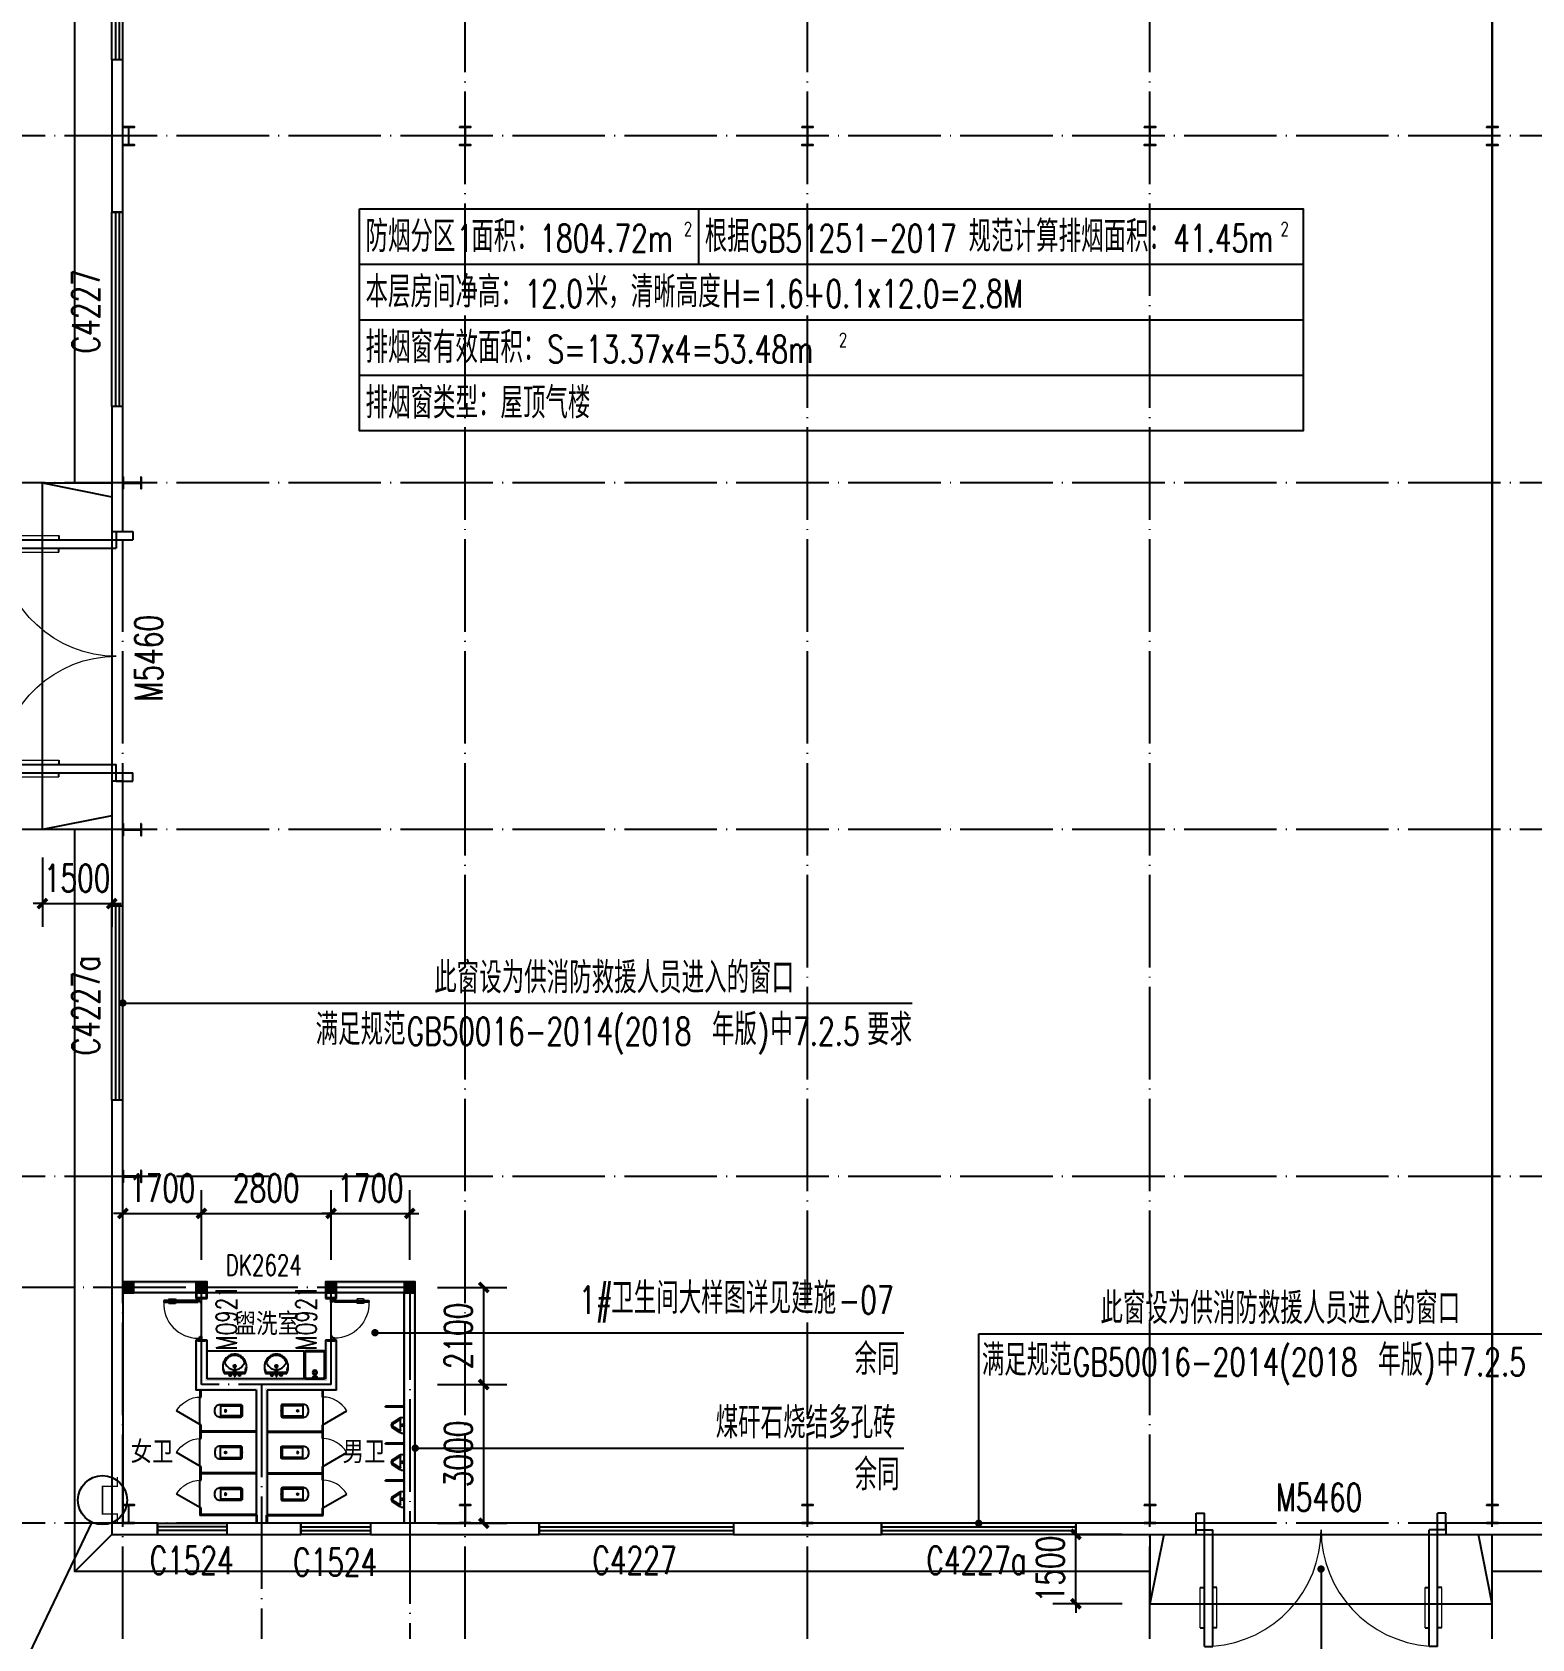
# Model space of a CAD drawing. Extents: x 13276711 to 13543385, y -848943 to -68012.
# Drawn here: x 13344424 to 13376841, y -292143 to -257397 of the extents above; entities that cross this region are included whole.
import ezdxf

# ---------------------------------------------------------------- set-up
doc = ezdxf.new("R2010")
doc.units = 0
doc.header["$LTSCALE"] = 1000
doc.header["$MEASUREMENT"] = 0
doc.linetypes.add('DASH', pattern=[0.35, 0.25, -0.1])
doc.linetypes.add('DOTE', pattern=[2.42, 2, -0.2, 0.02, -0.2])
for name, color, linetype in [('COLUMN', 2, 'Continuous'), ('DIM_LEAD', 3, 'Continuous'), ('DOTE', 1, 'DOTE'), ('LVTRY', 6, 'Continuous'), ('PUB_DIM', 3, 'Continuous'), ('PUB_HATCH', 8, 'Continuous'), ('PUB_TEXT', 7, 'Continuous'), ('PUB_WALL', 9, 'Continuous'), ('WALL', 9, 'Continuous'), ('WALL-PARAPET', 6, 'Continuous'), ('WINDOW', 4, 'Continuous'), ('WINDOW_TEXT', 7, 'Continuous')]:
    doc.layers.add(name, color=color, linetype=linetype)
doc.styles.add('_TCH_DIM', font='SIMPLEX', dxfattribs={"bigfont": 'GBCBIG'})
doc.styles.add('_TCH_DIM_T3', font='SIMPLEX', dxfattribs={"width": 0.705882, "bigfont": 'GBCBIG'})
doc.styles.add('_TCH_WINDOW', font='SIMPLEX', dxfattribs={"height": 3.5, "bigfont": 'GBCBIG'})
doc.styles.add('YAYA', font='', dxfattribs={"width": 0.8, "height": 1})
doc.styles.get('YAYA').set_extended_font_data('SimSun')
doc.dimstyles.new('_TCH_ARCH&&200', dxfattribs={"dimtxt": 595, "dimasz": 200, "dimexe": 500, "dimexo": 600, "dimgap": 252.5, "dimtad": 1, "dimdec": 0, "dimzin": 0, "dimdsep": 46, "dimtxsty": '_TCH_DIM_T3', "dimblk": 'ARCHTICK', "dimcen": 0.09, "dimclrt": 7, "dimazin": 2, "dimtfac": 1, "dimtdec": 0, "dimtix": 1, "dimtmove": 2, "dimatfit": 3, "dimfxl": 0, "dimtolj": 1, "dimtzin": 0, "dimarcsym": 0})

# ---------------------------------------------------------------- blocks, each defined once
blk = doc.blocks.new('A$C797E1D2B')
at = {"layer": 'COLUMN'}
h = blk.add_hatch(color=256, dxfattribs=at)
h.paths.add_polyline_path([(125, 400), (250, 400), (250, 388), (130, 388), (130, 200), (125, 200)])
h.paths.add_polyline_path([(0, 400), (125, 400), (125, 200), (120, 200), (120, 388), (0, 388)])
h.paths.add_polyline_path([(0, 12), (120, 12), (120, 200), (125, 200), (125, 0), (0, 0)])
h.paths.add_polyline_path([(125, 200), (130, 200), (130, 12), (250, 12), (250, 0), (125, 0)])
blk.add_lwpolyline([(250, 0), (250, 12), (130, 12), (130, 388), (250, 388), (250, 400), (0, 400), (0, 388), (120, 388), (120, 12), (0, 12), (0, 0)], close=True, dxfattribs=at)
blk = doc.blocks.new('$DorLib2D$00000011')
for p, q in [((-0.4667, 0.4709), (-0.4667, -0.0625)), ((-0.4667, 0.4709), (-0.4333, 0.4709)), ((-0.4333, 0.4709), (-0.4333, 0.0042)), ((0.4333, 0.4709), (0.4333, 0.0042)), ((0.4667, 0.4709), (0.4333, 0.4709)), ((0.4667, 0.4709), (0.4667, -0.0625)), ((-0.4833, 0.3962), (-0.4667, 0.3962)), ((-0.4167, 0.3962), (-0.4333, 0.3962)), ((0.4167, 0.3962), (0.4333, 0.3962)), ((0.4833, 0.3962), (0.4667, 0.3962)), ((-0.4833, 0.2346), (-0.4667, 0.2346)), ((-0.4167, 0.2346), (-0.4333, 0.2346)), ((0.4167, 0.2346), (0.4333, 0.2346)), ((0.4833, 0.2346), (0.4667, 0.2346)), ((-0.5, 0.0042), (-0.4333, 0.0042)), ((-0.5, 0.0042), (-0.5, -0.0625)), ((0.5, 0.0042), (0.4333, 0.0042)), ((0.5, 0.0042), (0.5, -0.0625)), ((-0.5, -0.0625), (-0.4667, -0.0625)), ((0.5, -0.0625), (0.4667, -0.0625))]:
    blk.add_line(p, q)
at = {"lineweight": 13}
for p, q in [((-0.4833, 0.3962), (-0.4833, 0.2346)), ((-0.4167, 0.3962), (-0.4167, 0.2346)), ((0.4167, 0.3962), (0.4167, 0.2346)), ((0.4833, 0.3962), (0.4833, 0.2346))]:
    blk.add_line(p, q, dxfattribs=at)
for centre, start, end in [((-0.4667, 0.0042), 0, 85.90396), ((0.4667, 0.0042), 94.09604, 180)]:
    blk.add_arc(centre, 0.4667, start, end, dxfattribs=at)
blk = doc.blocks.new('$TCHSYS$WIN2D')
for p, q in [((-0.5, 0.5), (0.5, 0.5)), ((-0.5, 0.5), (-0.5, -0.5)), ((0.5, 0.5), (0.5, -0.5)), ((0.5, 0.1667), (-0.5, 0.1667)), ((0.5, -0.1667), (-0.5, -0.1667)), ((-0.5, -0.5), (0.5, -0.5))]:
    blk.add_line(p, q)
blk = doc.blocks.new('$lvtry$00000037')
for p, q in [((-305, -430, 0), (-305, -30, 0)), ((-285, -420, 0), (-285, -40, 0)), ((-275, 0, 0), (275, 0, 0)), ((-265, -20, 0), (265, -20, 0)), ((285, -180, 0), (245, -198, 0)), ((245, -198, 0), (245, -263, 0)), ((245, -263, 0), (285, -280, 0)), ((285, -40, 0), (285, -420, 0)), ((305, -30, 0), (305, -430, 0)), ((275, -460, 0), (-275, -460, 0)), ((265, -440, 0), (-265, -440, 0))]:
    blk.add_line(p, q)
for radius in [50, 32.5]:
    blk.add_circle((165, -230, 0), radius)
for centre, radius, start, end in [((-275, -30, 0), 30, 90, 180), ((-265, -40, 0), 20, 90, 180), ((265, -40, 0), 20, 0, 90), ((275, -30, 0), 30, 0, 90), ((-275, -430, 0), 30, 180, 270), ((-265, -420, 0), 20, 180, 270), ((265, -420, 0), 20, 270, 0), ((275, -430, 0), 30, 270, 0)]:
    blk.add_arc(centre, radius, start, end)
blk = doc.blocks.new('$lvtry$00000007')
for p, q in [((-170, 0, 0), (170, 0, 0)), ((-170, -61, 0), (-170, 0, 0)), ((-162, -88, 0), (-69, -231, 0)), ((-124, -91, 0), (-43, -216, 0)), ((-116, -76, 0), (116, -76, 0)), ((43, -216, 0), (124, -91, 0)), ((69, -231, 0), (162, -88, 0)), ((170, -61, 0), (170, 0, 0))]:
    blk.add_line(p, q)
blk.add_circle((0, -38, 0), 17.7)
for centre, radius, start, end in [((-120, -61, 0), 50, 180, 213.0863), ((-116, -86, 0), 10, 90, 213.0863), ((0, -191, 0), 80, 210, 330), ((0, -191, 0), 50, 210, 330), ((116, -86, 0), 10, 326.9137, 90), ((120, -61, 0), 50, 326.9137, 0)]:
    blk.add_arc(centre, radius, start, end)
blk = doc.blocks.new('$DorLib2D$00000009')
at = {"lineweight": 13}
for p, q in [((0.378, 0.782), (0.378, 0.624)), ((0.489, 0.782), (0.489, 0.624))]:
    blk.add_line(p, q, dxfattribs=at)
for p, q in [((0.413, 0.782), (0.378, 0.782)), ((0.413, 0.905), (0.413, 0.081)), ((0.454, 0.905), (0.413, 0.905)), ((0.454, 0.081), (0.454, 0.905)), ((0.489, 0.782), (0.454, 0.782)), ((0.413, 0.624), (0.378, 0.624)), ((0.489, 0.624), (0.454, 0.624)), ((-0.494, 0.081), (-0.453, 0.081)), ((-0.494, -0.002), (-0.494, 0.081)), ((-0.453, 0.081), (-0.453, 0.039)), ((-0.453, 0.039), (-0.412, 0.039)), ((-0.412, 0.039), (-0.412, -0.002)), ((0.413, 0.081), (0.454, 0.081)), ((0.454, 0.039), (0.413, 0.039)), ((0.413, 0.039), (0.413, -0.002)), ((0.495, 0.081), (0.454, 0.081)), ((0.454, 0.081), (0.454, 0.039)), ((0.495, -0.002), (0.495, 0.081)), ((-0.494, -0.002), (-0.494, -0.002)), ((-0.412, -0.002), (-0.494, -0.002)), ((0.413, -0.002), (0.495, -0.002)), ((0.495, -0.002), (0.495, -0.002))]:
    blk.add_line(p, q)
blk.add_arc((0.372, 0.082), 0.825, 87.134, 180.0717, dxfattribs=at)
blk = doc.blocks.new('$TCHSYS$APDOOR2D')
blk.add_line((0.5, 0), (0, 0.866))
at = {"lineweight": 13}
blk.add_arc((0.5, 0), 1, 120, 180, dxfattribs=at)
blk = doc.blocks.new('_FZH')
blk.add_lwpolyline([(-0.5, -0.5), (0.5, -0.5), (0.5, 0.5), (-0.5, 0.5)], close=True)
at = {"layer": 'PUB_HATCH'}
blk.add_solid([(-0.5, -0.5), (0.5, -0.5), (-0.5, 0.5), (0.5, 0.5)], dxfattribs=at)
blk = doc.blocks.new('$lvtry$00000192')
for p, q in [((-249, -114, 0), (-277, -200, 0)), ((-257, -192, 0), (-247, -166, 0)), ((-30, -114, 0), (-249, -114, 0)), ((-237, -138, 0), (-247, -166, 0)), ((-235, -138, 0), (-27, -138, 0)), ((-144, -84, 0), (-75, -83, 0)), ((-109, -118, 0), (-110, -49, 0)), ((-43, -272, 0), (43, -271, 0)), ((-24, -72, 0), (-30, -109, 0)), ((-30, -109, 0), (-17, -212, 0)), ((-24, -72, 0), (0, -73, 0)), ((-24, -72, 0), (-17, -212, 0)), ((-23, -91, 0), (0, -91, 0)), ((-18, -202, 0), (-1, -202, 0)), ((-17, -212, 0), (-1, -212, 0)), ((15, -203, 0), (-1, -202, 0)), ((14, -212, 0), (-1, -212, 0)), ((24, -73, 0), (0, -73, 0)), ((23, -92, 0), (0, -91, 0)), ((1, -314, 0), (0, -229, 0)), ((24, -73, 0), (14, -212, 0)), ((30, -110, 0), (14, -212, 0)), ((24, -73, 0), (30, -110, 0)), ((26, -138, 0), (243, -138, 0)), ((256, -114, 0), (29, -114, 0)), ((75, -83, 0), (144, -82, 0)), ((110, -117, 0), (109, -48, 0)), ((243, -138, 0), (263, -192, 0)), ((243, -138, 0), (272, -216, 0)), ((283, -200, 0), (256, -114, 0))]:
    blk.add_line(p, q)
for points in [[(-277, -200, 0.044851), (-282, -257, 0.06689), (-277, -296, 0.023023), (-257, -356, 0.044853), (-243, -386, 0.043799), (-215, -425, 0.044001), (-180, -459, 0.042834), (-139, -487, 0.043018), (-95, -507, 0.042273), (-47, -520, 0.042347), (2, -524, 0.04234), (52, -520, 0.042268), (100, -508, 0.043003), (144, -488, 0.042821), (185, -460, 0.043985), (220, -426, 0.043782), (249, -387, 0.044843), (273, -338, 0.059205), (283, -297, 0.030672), (287, -241, 0.04375), (283, -201, 0.001982), (283, -201, 0.000717), (283, -200)], [(-21, -200, 0.021783), (-40, -200, 0.043137), (-49, -201, 0.041783), (-92, -214, 0.044848), (-129, -233, 0.04131), (-155, -252, 0.026055), (-194, -290, 0.052783), (-228, -336, 0.159914), (-231, -349, 0.063485), (-229, -357, 0.0374), (-221, -373, 0.051256), (-198, -406, 0.043963), (-164, -440, 0.042872), (-127, -465, 0.042994), (-86, -483, 0.042296), (-43, -495, 0.042347), (2, -499, 0.042341), (47, -495, 0.042292), (91, -484, 0.04298), (132, -466, 0.042859), (169, -440, 0.043948), (202, -409, 0.046877), (227, -374, 0.041749), (235, -357, 0.059652), (238, -346, 0.177603), (234, -327, 0.063235), (189, -275, 0.024325), (146, -239, 0.043369), (120, -223, 0.042415), (76, -205, 0.050318), (38, -197, 0.034463), (33, -197, 0.015757), (19, -198, 0.015757)]]:
    blk.add_lwpolyline(points, format="xyb")
at = {"elevation": 0}
blk.add_lwpolyline([(-257, -192), (-264, -237), (-264, -241)], dxfattribs=at)
for centre, radius in [((-109, -83, 0), 23.8), ((-109, -83, 0), 14.2), ((0, -271, 0), 28.5), ((0, -271, 0), 19), ((110, -83, 0), 23.8), ((110, -83, 0), 14.2)]:
    blk.add_circle(centre, radius)
for centre, start, end in [((-1, -61, 0), 79.8328, 278.7823), ((1, -61, 0), 259.8328, 98.7823)]:
    blk.add_arc(centre, 6.83, start, end)
blk.add_point((0, -91, 0))
blk = doc.blocks.new('$lvtry$00000200')
at = {"color": 0}
for p, q in [((-110, -40, 0), (-110, -470, 0)), ((100, -30, 0), (-100, -30, 0)), ((110, -470, 0), (110, -40, 0))]:
    blk.add_line(p, q, dxfattribs=at)
at = {"color": 0, "elevation": 0}
blk.add_lwpolyline([(100, 0), (-100, 0, 0.414214), (-140, -40), (-140, -480, 0.414214), (-30, -590), (30, -590, 0.414214), (140, -480), (140, -40, 0.414214)], format="xyb", close=True, dxfattribs=at)
blk.add_lwpolyline([(140, -470), (-140, -470)], dxfattribs=at)
at = {"color": 0}
blk.add_circle((0, -359, 0), 20, dxfattribs=at)
for centre, start, end in [((-100, -40, 0), 90, 180), ((100, -40, 0), 0, 90)]:
    blk.add_arc(centre, 10, start, end, dxfattribs=at)
for p in [(0, 0), (0, -359, 0)]:
    blk.add_point(p, dxfattribs=at)
blk = doc.blocks.new('_ArchTick')
at = {"color": 0, "linetype": 'ByBlock', "const_width": 0.4}
blk.add_lwpolyline([(-0.5, -0.5), (0.5, 0.5)], dxfattribs=at)
blk = doc.blocks.new('*D684')
at = {"layer": 'Defpoints', "color": 0}
for p in [(13366985, -289883), (13368585, -289883), (13368585, -291383)]:
    blk.add_point(p, dxfattribs=at)
at = {"layer": 'PUB_DIM', "color": 0, "lineweight": -2}
for p, q in [((13366985, -289883), (13366985, -289683)), ((13367985, -289883), (13366485, -289883)), ((13366985, -291383), (13366985, -289883)), ((13367985, -291383), (13366485, -291383)), ((13366985, -291383), (13366985, -291583))]:
    blk.add_line(p, q, dxfattribs=at)
at = {"layer": 'PUB_DIM', "color": 0, "lineweight": -2, "xscale": 200, "yscale": 200, "zscale": 200}
for p, rotation in [((13366985, -289883), 270), ((13366985, -291383), 90)]:
    blk.add_blockref('_ArchTick', p, dxfattribs=dict(at, rotation=rotation))
at = {"layer": 'PUB_DIM', "color": 7, "insert": (13366435, -290633), "char_height": 595, "attachment_point": 5, "rotation": 90, "style": '_TCH_DIM_T3'}
blk.add_mtext('\\A1;1500', dxfattribs=at)
blk = doc.blocks.new('*D691')
at = {"layer": 'Defpoints', "color": 0}
for p in [(13344645, -274643), (13346145, -274643), (13346145, -276243)]:
    blk.add_point(p, dxfattribs=at)
at = {"layer": 'PUB_DIM', "color": 0, "lineweight": -2}
for p, q in [((13344645, -275243), (13344645, -276743)), ((13346145, -275243), (13346145, -276743)), ((13344645, -276243), (13344445, -276243)), ((13344645, -276243), (13346145, -276243)), ((13346145, -276243), (13346345, -276243))]:
    blk.add_line(p, q, dxfattribs=at)
at = {"layer": 'PUB_DIM', "color": 0, "lineweight": -2, "xscale": 200, "yscale": 200, "zscale": 200}
blk.add_blockref('_ArchTick', (13344645, -276243), dxfattribs=at)
at = {"layer": 'PUB_DIM', "color": 0, "lineweight": -2, "xscale": 200, "yscale": 200, "zscale": 200, "rotation": 180}
blk.add_blockref('_ArchTick', (13346145, -276243), dxfattribs=at)
at = {"layer": 'PUB_DIM', "color": 7, "insert": (13345395, -275693), "char_height": 595, "attachment_point": 5, "style": '_TCH_DIM_T3'}
blk.add_mtext('\\A1;1500', dxfattribs=at)
blk = doc.blocks.new('*D704')
at = {"layer": 'Defpoints', "color": 0}
for p in [(13348085, -282943), (13346385, -284543), (13348085, -284543)]:
    blk.add_point(p, dxfattribs=at)
at = {"layer": 'PUB_DIM', "color": 0, "lineweight": -2}
for p, q in [((13346385, -283943), (13346385, -282443)), ((13348085, -283943), (13348085, -282443)), ((13346385, -282943), (13346185, -282943)), ((13346385, -282943), (13348085, -282943)), ((13348085, -282943), (13348285, -282943))]:
    blk.add_line(p, q, dxfattribs=at)
at = {"layer": 'PUB_DIM', "color": 0, "lineweight": -2, "xscale": 200, "yscale": 200, "zscale": 200}
blk.add_blockref('_ArchTick', (13346385, -282943), dxfattribs=at)
at = {"layer": 'PUB_DIM', "color": 0, "lineweight": -2, "xscale": 200, "yscale": 200, "zscale": 200, "rotation": 180}
blk.add_blockref('_ArchTick', (13348085, -282943), dxfattribs=at)
at = {"layer": 'PUB_DIM', "color": 7, "insert": (13347235, -282393), "char_height": 595, "attachment_point": 5, "style": '_TCH_DIM_T3'}
blk.add_mtext('\\A1;1700', dxfattribs=at)
blk = doc.blocks.new('*D705')
at = {"layer": 'Defpoints', "color": 0}
for p in [(13350885, -282943), (13348085, -284543), (13350885, -284543)]:
    blk.add_point(p, dxfattribs=at)
at = {"layer": 'PUB_DIM', "color": 0, "lineweight": -2}
for p, q in [((13348085, -283943), (13348085, -282443)), ((13350885, -283943), (13350885, -282443)), ((13348085, -282943), (13350885, -282943))]:
    blk.add_line(p, q, dxfattribs=at)
at = {"layer": 'PUB_DIM', "color": 0, "lineweight": -2, "xscale": 200, "yscale": 200, "zscale": 200, "rotation": 180}
blk.add_blockref('_ArchTick', (13348085, -282943), dxfattribs=at)
at = {"layer": 'PUB_DIM', "color": 0, "lineweight": -2, "xscale": 200, "yscale": 200, "zscale": 200}
blk.add_blockref('_ArchTick', (13350885, -282943), dxfattribs=at)
at = {"layer": 'PUB_DIM', "color": 7, "insert": (13349485, -282393), "char_height": 595, "attachment_point": 5, "style": '_TCH_DIM_T3'}
blk.add_mtext('\\A1;2800', dxfattribs=at)
blk = doc.blocks.new('*D706')
at = {"layer": 'Defpoints', "color": 0}
for p in [(13352585, -282943), (13350885, -284543), (13352585, -284543)]:
    blk.add_point(p, dxfattribs=at)
at = {"layer": 'PUB_DIM', "color": 0, "lineweight": -2}
for p, q in [((13350885, -283943), (13350885, -282443)), ((13352585, -283943), (13352585, -282443)), ((13350885, -282943), (13350685, -282943)), ((13350885, -282943), (13352585, -282943)), ((13352585, -282943), (13352785, -282943))]:
    blk.add_line(p, q, dxfattribs=at)
at = {"layer": 'PUB_DIM', "color": 0, "lineweight": -2, "xscale": 200, "yscale": 200, "zscale": 200}
blk.add_blockref('_ArchTick', (13350885, -282943), dxfattribs=at)
at = {"layer": 'PUB_DIM', "color": 0, "lineweight": -2, "xscale": 200, "yscale": 200, "zscale": 200, "rotation": 180}
blk.add_blockref('_ArchTick', (13352585, -282943), dxfattribs=at)
at = {"layer": 'PUB_DIM', "color": 7, "insert": (13351735, -282393), "char_height": 595, "attachment_point": 5, "style": '_TCH_DIM_T3'}
blk.add_mtext('\\A1;1700', dxfattribs=at)
blk = doc.blocks.new('*D964')
at = {"layer": 'Defpoints', "color": 0}
for p in [(13352585, -286643), (13354185, -286643), (13352585, -289643)]:
    blk.add_point(p, dxfattribs=at)
at = {"layer": 'PUB_DIM', "color": 0, "lineweight": -2}
for p, q in [((13353185, -286643), (13354685, -286643)), ((13354185, -289643), (13354185, -286643)), ((13353185, -289643), (13354685, -289643))]:
    blk.add_line(p, q, dxfattribs=at)
at = {"layer": 'PUB_DIM', "color": 0, "lineweight": -2, "xscale": 200, "yscale": 200, "zscale": 200}
for p, rotation in [((13354185, -286643), 90), ((13354185, -289643), 270)]:
    blk.add_blockref('_ArchTick', p, dxfattribs=dict(at, rotation=rotation))
at = {"layer": 'PUB_DIM', "color": 7, "insert": (13353635, -288143), "char_height": 595, "attachment_point": 5, "rotation": 90, "style": '_TCH_DIM_T3'}
blk.add_mtext('\\A1;3000', dxfattribs=at)
blk = doc.blocks.new('*D965')
at = {"layer": 'Defpoints', "color": 0}
for p in [(13352585, -284543), (13354185, -284543), (13352585, -286643)]:
    blk.add_point(p, dxfattribs=at)
at = {"layer": 'PUB_DIM', "color": 0, "lineweight": -2}
for p, q in [((13353185, -284543), (13354685, -284543)), ((13354185, -286643), (13354185, -284543)), ((13353185, -286643), (13354685, -286643))]:
    blk.add_line(p, q, dxfattribs=at)
at = {"layer": 'PUB_DIM', "color": 0, "lineweight": -2, "xscale": 200, "yscale": 200, "zscale": 200}
for p, rotation in [((13354185, -284543), 90), ((13354185, -286643), 270)]:
    blk.add_blockref('_ArchTick', p, dxfattribs=dict(at, rotation=rotation))
at = {"layer": 'PUB_DIM', "color": 7, "insert": (13353635, -285593), "char_height": 595, "attachment_point": 5, "rotation": 90, "style": '_TCH_DIM_T3'}
blk.add_mtext('\\A1;2100', dxfattribs=at)

msp = doc.modelspace()

# ---------------------------------------------------------------- hatches: boundary and pattern name
at = {"layer": 'PUB_WALL'}
for points in [[(13346624.8, -284423.1), (13346384.8, -284423.1), (13346424.8, -284463.1), (13346584.8, -284463.1)], [(13346384.8, -284423.1), (13346384.8, -284663.1), (13346424.8, -284623.1), (13346424.8, -284463.1)], [(13346624.8, -284663.1), (13346624.8, -284423.1), (13346584.8, -284463.1), (13346584.8, -284623.1)], [(13346624.8, -284423.1), (13346624.8, -284463.1), (13347964.8, -284463.1), (13347964.8, -284423.1)], [(13348204.8, -284423.1), (13347964.8, -284423.1), (13348004.8, -284463.1), (13348164.8, -284463.1)], [(13347964.8, -284423.1), (13347964.8, -284663.1), (13348004.8, -284623.1), (13348004.8, -284463.1)], [(13348204.8, -284663.1), (13348204.8, -284423.1), (13348164.8, -284463.1), (13348164.8, -284623.1)], [(13351004.8, -284423.1), (13350764.8, -284423.1), (13350804.8, -284463.1), (13350964.8, -284463.1)], [(13350764.8, -284423.1), (13350764.8, -284663.1), (13350804.8, -284623.1), (13350804.8, -284463.1)], [(13351004.8, -284663.1), (13351004.8, -284423.1), (13350964.8, -284463.1), (13350964.8, -284623.1)], [(13351004.8, -284423.1), (13351004.8, -284463.1), (13352464.8, -284463.1), (13352464.8, -284423.1)], [(13352704.8, -284423.1), (13352464.8, -284423.1), (13352504.8, -284463.1), (13352664.8, -284463.1)], [(13352464.8, -284423.1), (13352464.8, -284663.1), (13352504.8, -284623.1), (13352504.8, -284463.1)], [(13352704.8, -284663.1), (13352704.8, -284423.1), (13352664.8, -284463.1), (13352664.8, -284623.1)], [(13346384.8, -284663.1), (13346624.8, -284663.1), (13346584.8, -284623.1), (13346424.8, -284623.1)], [(13346624.8, -284623.1), (13346624.8, -284663.1), (13347964.8, -284663.1), (13347964.8, -284623.1)], [(13347964.8, -284663.1), (13348204.8, -284663.1), (13348164.8, -284623.1), (13348004.8, -284623.1)], [(13348004.8, -284663.1), (13347964.8, -284663.1), (13347964.8, -284783.1), (13348004.8, -284743.1)], [(13347964.8, -284783.1), (13348204.8, -284783.1), (13348164.8, -284743.1), (13348004.8, -284743.1)], [(13348204.8, -284663.1), (13348164.8, -284663.1), (13348164.8, -284743.1), (13348204.8, -284783.1)], [(13350764.8, -284663.1), (13351004.8, -284663.1), (13350964.8, -284623.1), (13350804.8, -284623.1)], [(13350804.8, -284663.1), (13350764.8, -284663.1), (13350764.8, -284783.1), (13350804.8, -284743.1)], [(13350764.8, -284783.1), (13351004.8, -284783.1), (13350964.8, -284743.1), (13350804.8, -284743.1)], [(13351004.8, -284663.1), (13350964.8, -284663.1), (13350964.8, -284743.1), (13351004.8, -284783.1)], [(13351004.8, -284623.1), (13351004.8, -284663.1), (13352464.8, -284663.1), (13352464.8, -284623.1)], [(13352464.8, -284663.1), (13352704.8, -284663.1), (13352664.8, -284623.1), (13352504.8, -284623.1)], [(13352504.8, -284663.1), (13352464.8, -284663.1), (13352464.8, -289643.1), (13352504.8, -289643.1)], [(13352704.8, -284663.1), (13352664.8, -284663.1), (13352664.8, -289643.1), (13352704.8, -289643.1)], [(13348204.8, -285683.1), (13347964.8, -285683.1), (13348004.8, -285723.1), (13348164.8, -285723.1)], [(13347964.8, -285683.1), (13347964.8, -286763.1), (13348004.8, -286723.1), (13348004.8, -285723.1)], [(13348204.8, -286523.1), (13348204.8, -285683.1), (13348164.8, -285723.1), (13348164.8, -286563.1)], [(13351004.8, -285683.1), (13350764.8, -285683.1), (13350804.8, -285723.1), (13350964.8, -285723.1)], [(13350764.8, -285683.1), (13350764.8, -286523.1), (13350804.8, -286563.1), (13350804.8, -285723.1)], [(13351004.8, -286763.1), (13351004.8, -285683.1), (13350964.8, -285723.1), (13350964.8, -286723.1)], [(13349504.8, -286523.1), (13348204.8, -286523.1), (13348164.8, -286563.1), (13349504.8, -286563.1)], [(13350764.8, -286523.1), (13349504.8, -286523.1), (13349504.8, -286563.1), (13350804.8, -286563.1)], [(13349264.8, -286763.1), (13347964.8, -286763.1), (13348004.8, -286723.1), (13349304.8, -286723.1)], [(13349264.8, -286763.1), (13349264.8, -287663.1), (13349304.8, -287663.1), (13349304.8, -286723.1)], [(13351004.8, -286763.1), (13349504.8, -286763.1), (13349464.8, -286723.1), (13350964.8, -286723.1)], [(13349504.8, -286763.1), (13349504.8, -287663.1), (13349464.8, -287663.1), (13349464.8, -286723.1)], [(13349264.8, -287663.1), (13349264.8, -288563), (13349304.8, -288563), (13349304.8, -287663.1)], [(13349504.8, -287663.1), (13349504.8, -288563), (13349464.8, -288563), (13349464.8, -287663.1)], [(13349264.8, -288563), (13349264.8, -289463), (13349304.8, -289463), (13349304.8, -288563)], [(13349504.8, -288563), (13349504.8, -289463), (13349464.8, -289463), (13349464.8, -288563)], [(13349264.8, -289463), (13349264.8, -289643.1), (13349304.8, -289643.1), (13349304.8, -289463)], [(13349504.8, -289463), (13349504.8, -289643.1), (13349464.8, -289643.1), (13349464.8, -289463)]]:
    msp.add_hatch(color=256, dxfattribs=at).paths.add_polyline_path(points)

# ---------------------------------------------------------------- linework, layer by layer
for p, q in [((13358829.9, -261218.1), (13358829.9, -262418.1)), ((13351496.6, -262418.1), (13371896.6, -262418.1)), ((13351496.6, -263618.1), (13371896.6, -263618.1)), ((13351496.6, -264818.1), (13371896.6, -264818.1))]:
    msp.add_line(p, q)
at = {"ltscale": 0.5}
for p, q in [((13344644.8, -267143.1), (13346144.8, -267443.1)), ((13346144.8, -274343.1), (13344644.8, -274643.1)), ((13346144.8, -289883.1), (13345344.8, -290683.1)), ((13368884.8, -289883.1), (13368584.8, -291383.1)), ((13375984.8, -291383.1), (13375684.8, -289883.1))]:
    msp.add_line(p, q, dxfattribs=at)
at = {"linetype": 'DASH', "ltscale": 5, "const_width": 50}
msp.add_lwpolyline([(13375984.8, -289643.1), (13375984.8, -229643.1)], dxfattribs=at)
at = {"ltscale": 0.5}
for points in [[(13345344.8, -267143.1), (13345344.8, -252143.1)], [(13346144.8, -274643.1), (13344644.8, -274643.1), (13344644.8, -267143.1), (13346144.8, -267143.1)], [(13368584.8, -290683.1), (13345344.8, -290683.1), (13345344.8, -274643.1)], [(13368584.8, -289883.1), (13368584.8, -291383.1), (13375984.8, -291383.1), (13375984.8, -289883.1)], [(13420384.8, -290683.1), (13375984.8, -290683.1)]]:
    msp.add_lwpolyline(points, dxfattribs=at)
msp.add_lwpolyline([(13351496.6, -261218.1), (13371896.6, -261218.1), (13371896.6, -266018.1), (13351496.6, -266018.1)], close=True)
at = {"const_width": 30}
msp.add_lwpolyline([(13346264.8, -289643.1), (13346264.8, -289443.1), (13345944.8, -289443.1), (13345944.8, -288843.1), (13346264.8, -288843.1), (13346264.8, -288643.1)], dxfattribs=at)
at = {"layer": 'DIM_LEAD'}
for p, q in [((13346384.8, -278393.1), (13350484.8, -278393.1)), ((13350484.8, -278393.1), (13363446.6, -278393.1)), ((13351834.8, -285522.3), (13352604.8, -285522.3)), ((13352604.8, -285522.3), (13363266.6, -285522.3)), ((13364884.8, -289643.1), (13364884.8, -285543.1)), ((13364884.8, -285543.1), (13377846.6, -285543.1)), ((13352704.8, -288018.2), (13358004.8, -288018.2)), ((13358004.8, -288018.2), (13363266.6, -288018.2)), ((13345715.8, -289621.3), (13343884.8, -293443.1)), ((13372284.8, -290633.1), (13372284.8, -303743.1))]:
    msp.add_line(p, q, dxfattribs=at)
at = {"layer": 'DIM_LEAD', "const_width": 80}
for points in [[(13346344.8, -278393.1, 1), (13346424.8, -278393.1, 1)], [(13351794.8, -285522.3, 1), (13351874.8, -285522.3, 1)], [(13352664.8, -288018.2, 1), (13352744.8, -288018.2, 1)], [(13364884.8, -289683.1, 1), (13364884.8, -289603.1, 1)], [(13372284.8, -290593.1, 1), (13372284.8, -290673.1, 1)]]:
    msp.add_lwpolyline(points, format="xyb", close=True, dxfattribs=at)
at = {"layer": 'DIM_LEAD'}
msp.add_circle((13345944.8, -289143.1), 530.2, dxfattribs=at)
at = {"layer": 'DOTE'}
for p, q in [((13346384.8, -292143.1), (13346384.8, -227143.1)), ((13353784.8, -292143.1), (13353784.8, -227143.1)), ((13361184.8, -292143.1), (13361184.8, -227143.1)), ((13368584.8, -292143.1), (13368584.8, -227143.1)), ((13375984.8, -292143.1), (13375984.8, -227143.1)), ((13511684.8, -259643.1), (13343884.8, -259643.1)), ((13511684.8, -267143.1), (13343884.8, -267143.1)), ((13511684.8, -274643.1), (13343884.8, -274643.1)), ((13511684.8, -282143.1), (13343884.8, -282143.1)), ((13352584.8, -284543.1), (13343884.8, -284543.1)), ((13348084.8, -286643.1), (13348084.8, -284543.1)), ((13350884.8, -286643.1), (13350884.8, -284543.1)), ((13352584.8, -284543.1), (13352584.8, -292143.1)), ((13350884.8, -286643.1), (13348084.8, -286643.1)), ((13349384.8, -286643.1), (13349384.8, -292143.1)), ((13511684.8, -289643.1), (13343884.8, -289643.1))]:
    msp.add_line(p, q, dxfattribs=at)
at = {"layer": 'LVTRY'}
for p, q in [((13350304.8, -285923.1), (13348184.8, -285923.1)), ((13350304.8, -286523.1), (13350304.8, -285923.1)), ((13348052.3, -286763.1), (13348052.3, -286913.1)), ((13348077.3, -286763.1), (13348052.3, -286763.1)), ((13348052.3, -286913.1), (13348077.3, -286913.1)), ((13348052.3, -287513.1, 400), (13348052.3, -286913.1, 400)), ((13348077.3, -286913.1), (13348077.3, -286763.1)), ((13350692.3, -286763.1), (13350692.3, -286913.1)), ((13350717.3, -286763.1), (13350692.3, -286763.1)), ((13350692.3, -286913.1), (13350717.3, -286913.1)), ((13350717.3, -286913.1), (13350717.3, -286763.1)), ((13350717.3, -287513.1, 400), (13350717.3, -286913.1, 400)), ((13352464.8, -287110.6), (13352064.8, -287110.6)), ((13352064.8, -287135.6), (13352064.8, -287110.6)), ((13352464.8, -287135.6), (13352064.8, -287135.6)), ((13352464.8, -287135.6), (13352464.8, -287110.6)), ((13348077.3, -287513.1), (13348052.3, -287513.1)), ((13348052.3, -287513.1), (13348052.3, -287663.1)), ((13348052.3, -287663.1), (13348052.3, -287813.1)), ((13348077.3, -287650.6), (13348077.3, -287513.1)), ((13349264.8, -287650.6), (13348077.3, -287650.6)), ((13349264.8, -287675.6), (13348077.3, -287675.6)), ((13348077.3, -287813.1), (13348077.3, -287675.6)), ((13349264.8, -287675.6), (13349264.8, -287650.6)), ((13349504.8, -287650.6), (13350692.3, -287650.6)), ((13349504.8, -287675.6), (13350692.3, -287675.6)), ((13350717.3, -287513.1), (13350692.3, -287513.1)), ((13350692.3, -287513.1), (13350692.3, -287650.6)), ((13350692.3, -287675.6), (13350692.3, -287813.1)), ((13350717.3, -287663.1), (13350717.3, -287513.1)), ((13350717.3, -287813.1), (13350717.3, -287663.1)), ((13348052.3, -287813.1), (13348077.3, -287813.1)), ((13348052.3, -288413.1, 400), (13348052.3, -287813.1, 400)), ((13350692.3, -287813.1), (13350717.3, -287813.1)), ((13350717.3, -288413.1, 400), (13350717.3, -287813.1, 400)), ((13352464.8, -287910.6), (13352064.8, -287910.6)), ((13352064.8, -287935.6), (13352064.8, -287910.6)), ((13352464.8, -287935.6), (13352064.8, -287935.6)), ((13352464.8, -287935.6), (13352464.8, -287910.6)), ((13348077.3, -288413.1), (13348052.3, -288413.1)), ((13348052.3, -288413.1), (13348052.3, -288563)), ((13348052.3, -288563), (13348052.3, -288713)), ((13348052.3, -288713), (13348077.3, -288713)), ((13348052.3, -289313, 400), (13348052.3, -288713, 400)), ((13348077.3, -288550.5), (13348077.3, -288413.1)), ((13349264.8, -288550.5), (13348077.3, -288550.5)), ((13349264.8, -288575.5), (13348077.3, -288575.5)), ((13348077.3, -288713), (13348077.3, -288575.5)), ((13349264.8, -288575.5), (13349264.8, -288550.5)), ((13349504.8, -288550.5), (13350692.3, -288550.5)), ((13349504.8, -288575.5), (13350692.3, -288575.5)), ((13350717.3, -288413.1), (13350692.3, -288413.1)), ((13350692.3, -288413.1), (13350692.3, -288550.5)), ((13350692.3, -288575.5), (13350692.3, -288713)), ((13350692.3, -288713), (13350717.3, -288713)), ((13350717.3, -288563), (13350717.3, -288413.1)), ((13350717.3, -288713), (13350717.3, -288563)), ((13350717.3, -289313, 400), (13350717.3, -288713, 400)), ((13352464.8, -288710.6), (13352064.8, -288710.6)), ((13352064.8, -288735.6), (13352064.8, -288710.6)), ((13352464.8, -288735.6), (13352064.8, -288735.6)), ((13352464.8, -288735.6), (13352464.8, -288710.6)), ((13348077.3, -289313), (13348052.3, -289313)), ((13348052.3, -289313), (13348052.3, -289475.5)), ((13348077.3, -289450.5), (13348077.3, -289313)), ((13350717.3, -289313), (13350692.3, -289313)), ((13350692.3, -289313), (13350692.3, -289450.5)), ((13350717.3, -289475.5), (13350717.3, -289313)), ((13349264.8, -289475.5), (13348052.3, -289475.5)), ((13349264.8, -289450.5), (13348077.3, -289450.5)), ((13349264.8, -289475.5), (13349264.8, -289450.5)), ((13349504.8, -289450.5), (13350692.3, -289450.5)), ((13349504.8, -289475.5), (13350717.3, -289475.5))]:
    msp.add_line(p, q, dxfattribs=at)
at = {"layer": 'WALL'}
for p, q in [((13347964.8, -284423.1), (13346624.8, -284423.1)), ((13352464.8, -284423.1), (13351004.8, -284423.1)), ((13347964.8, -284663.1), (13346624.8, -284663.1)), ((13347964.8, -284663.1), (13347964.8, -284783.1)), ((13347964.8, -284783.1), (13348204.8, -284783.1)), ((13348204.8, -284783.1), (13348204.8, -284663.1)), ((13350764.8, -284663.1), (13350764.8, -284783.1)), ((13350764.8, -284783.1), (13351004.8, -284783.1)), ((13351004.8, -284783.1), (13351004.8, -284663.1)), ((13352464.8, -284663.1), (13351004.8, -284663.1)), ((13352464.8, -289643.1), (13352464.8, -284663.1)), ((13352704.8, -289643.1), (13352704.8, -284663.1)), ((13348204.8, -285683.1), (13347964.8, -285683.1)), ((13347964.8, -285683.1), (13347964.8, -286763.1)), ((13348204.8, -286523.1), (13348204.8, -285683.1)), ((13351004.8, -285683.1), (13350764.8, -285683.1)), ((13350764.8, -285683.1), (13350764.8, -286523.1)), ((13351004.8, -286763.1), (13351004.8, -285683.1)), ((13349504.8, -286523.1), (13348204.8, -286523.1)), ((13350764.8, -286523.1), (13349504.8, -286523.1)), ((13349264.8, -286763.1), (13347964.8, -286763.1)), ((13349264.8, -286763.1), (13349264.8, -287663.1)), ((13351004.8, -286763.1), (13349504.8, -286763.1)), ((13349504.8, -286763.1), (13349504.8, -287663.1)), ((13349264.8, -287663.1), (13349264.8, -288563)), ((13349504.8, -287663.1), (13349504.8, -288563)), ((13349264.8, -288563), (13349264.8, -289463)), ((13349504.8, -288563), (13349504.8, -289463)), ((13349264.8, -289463), (13349264.8, -289643.1)), ((13349504.8, -289463), (13349504.8, -289643.1))]:
    msp.add_line(p, q, dxfattribs=at)
at = {"layer": 'WALL-PARAPET'}
for p, q in [((13346144.8, -257993.1), (13346144.8, -261293.1)), ((13346384.8, -257993.1), (13346144.8, -257993.1)), ((13346384.8, -261293.1), (13346384.8, -257993.1)), ((13346144.8, -261293.1), (13346384.8, -261293.1)), ((13346144.8, -265493.1), (13346144.8, -268193.1)), ((13346384.8, -265493.1), (13346144.8, -265493.1)), ((13346384.8, -268193.1), (13346384.8, -265493.1)), ((13346144.8, -268193.1), (13346384.8, -268193.1)), ((13346144.8, -273593.1), (13346144.8, -276293.1)), ((13346384.8, -273593.1), (13346144.8, -273593.1)), ((13346384.8, -276293.1), (13346384.8, -273593.1)), ((13346144.8, -276293.1), (13346384.8, -276293.1)), ((13346384.8, -280493.1), (13346144.8, -280493.1)), ((13346144.8, -280493.1), (13346144.8, -284543.1)), ((13346384.8, -284423.1), (13346384.8, -280493.1)), ((13346144.8, -284543.1), (13346144.8, -289883.1)), ((13346384.8, -284663.1), (13346384.8, -289643.1)), ((13347134.8, -289643.1), (13346384.8, -289643.1)), ((13347134.8, -289883.1), (13347134.8, -289643.1)), ((13349504.8, -289643.1), (13348634.8, -289643.1)), ((13348634.8, -289643.1), (13348634.8, -289883.1)), ((13350234.8, -289643.1), (13349504.8, -289643.1)), ((13350234.8, -289883.1), (13350234.8, -289643.1)), ((13352584.8, -289643.1), (13351734.8, -289643.1)), ((13351734.8, -289643.1), (13351734.8, -289883.1)), ((13355384.8, -289643.1), (13352584.8, -289643.1)), ((13355384.8, -289883.1), (13355384.8, -289643.1)), ((13362784.8, -289643.1), (13359584.8, -289643.1)), ((13359584.8, -289643.1), (13359584.8, -289883.1)), ((13362784.8, -289883.1), (13362784.8, -289643.1)), ((13369584.8, -289643.1), (13366984.8, -289643.1)), ((13366984.8, -289643.1), (13366984.8, -289883.1)), ((13369584.8, -289883.1), (13369584.8, -289643.1)), ((13377584.8, -289643.1), (13374984.8, -289643.1)), ((13374984.8, -289643.1), (13374984.8, -289883.1)), ((13346144.8, -289883.1), (13347134.8, -289883.1)), ((13348634.8, -289883.1), (13349504.8, -289883.1)), ((13349504.8, -289883.1), (13350234.8, -289883.1)), ((13351734.8, -289883.1), (13352584.8, -289883.1)), ((13352584.8, -289883.1), (13355384.8, -289883.1)), ((13359584.8, -289883.1), (13362784.8, -289883.1)), ((13366984.8, -289883.1), (13369584.8, -289883.1)), ((13374984.8, -289883.1), (13377584.8, -289883.1))]:
    msp.add_line(p, q, dxfattribs=at)
at = {"layer": 'WINDOW'}
for p, q in [((13346144.8, -268193.1), (13346144.8, -273593.1)), ((13350764.8, -284663.1), (13348204.8, -284663.1)), ((13369584.8, -289883.1), (13374984.8, -289883.1))]:
    msp.add_line(p, q, dxfattribs=at)

# ---------------------------------------------------------------- block references
for p, rotation in [((13346634.9, -259443.1), 180), ((13353909.9, -259443.1), 180), ((13361309.9, -259443.1), 180), ((13368709.9, -259443.1), 180), ((13376109.9, -259443.1), 180), ((13346784.8, -267268.1), 89.99999999999999), ((13346784.8, -274768.1), 89.99999999999999), ((13346784.8, -282268.1), 89.99999999999999), ((13346634.9, -289243.1), 180), ((13353909.9, -289243.1), 180), ((13361309.9, -289243.1), 180), ((13368709.9, -289243.1), 180), ((13376109.9, -289243.1), 180)]:
    msp.add_blockref('A$C797E1D2B', p, dxfattribs=dict(rotation=rotation))
at = {"layer": 'COLUMN', "xscale": 240, "yscale": 240, "zscale": 240}
for p in [(13346504.8, -284543.1), (13348084.8, -284543.1), (13350884.8, -284543.1), (13352584.8, -284543.1)]:
    msp.add_blockref('_FZH', p, dxfattribs=at)
at = {"layer": 'LVTRY', "yscale": -1}
for name, p, rotation in [('$lvtry$00000037', (13350304.8, -286218.1, 0), 269.9999999999984), ('$lvtry$00000200', (13348964.8, -287213.1, -400), 89.9999999999999), ('$lvtry$00000007', (13352464.8, -287523.1), 89.99999999999999), ('$lvtry$00000200', (13349804.8, -288113.1, -400), 269.9999999999999), ('$lvtry$00000007', (13352464.8, -288323.1), 89.99999999999999), ('$lvtry$00000200', (13348964.8, -289013, -400), 89.9999999999999), ('$lvtry$00000007', (13352464.8, -289123.1), 89.99999999999999)]:
    msp.add_blockref(name, p, dxfattribs=dict(at, rotation=rotation))
at = {"layer": 'LVTRY', "xscale": 0.9107142857142857, "yscale": 1.023255813953488, "rotation": 180.0000000000435}
for p in [(13348805, -286522.8, 0), (13349705, -286522.8, 0)]:
    msp.add_blockref('$lvtry$00000192', p, dxfattribs=at)
at = {"layer": 'LVTRY', "xscale": -600, "zscale": 25, "rotation": 90}
for p, yscale in [((13348064.8, -287213.1), 600), ((13350704.8, -287213.1), -600), ((13348064.8, -288113.1), 600), ((13350704.8, -288113.1), -600), ((13348064.8, -289013), 600), ((13350704.8, -289013), -600)]:
    msp.add_blockref('$TCHSYS$APDOOR2D', p, dxfattribs=dict(at, yscale=yscale))
at = {"layer": 'LVTRY'}
for p, rotation in [((13349804.8, -287213.1, -400), 89.99999999999999), ((13348964.8, -288113.1, -400), 270), ((13349804.8, -289013, -400), 89.99999999999999)]:
    msp.add_blockref('$lvtry$00000200', p, dxfattribs=dict(at, rotation=rotation))
at = {"layer": 'WINDOW'}
ref = msp.add_blockref('$TCHSYS$WIN2D', (13346264.8, -255893.1), dxfattribs=dict(at, xscale=-4200, yscale=240, zscale=-4200, rotation=270))
ref.add_attrib('A', 'C4227a', (13345882.6, -257023.1), dxfattribs={"layer": 'WINDOW_TEXT', "ltscale": 0.5, "height": 595, "rotation": 90, "style": '_TCH_WINDOW', "width": 0.705882})
ref = msp.add_blockref('$TCHSYS$WIN2D', (13346264.8, -263393.1), dxfattribs=dict(at, xscale=-4200, yscale=240, zscale=-4200, rotation=270))
ref.add_attrib('A', 'C4227', (13345882.6, -264343.1), dxfattribs={"layer": 'WINDOW_TEXT', "ltscale": 0.5, "height": 595, "rotation": 90, "style": '_TCH_WINDOW', "width": 0.705882})
ref = msp.add_blockref('$DorLib2D$00000011', (13346264.8, -270893.1), dxfattribs=dict(at, xscale=5400, yscale=-5400, zscale=5400, rotation=270))
ref.add_attrib('A', 'M5460', (13347242.1, -271873.1), dxfattribs={"layer": 'WINDOW_TEXT', "ltscale": 0.5, "height": 595, "rotation": 90, "style": '_TCH_WINDOW', "width": 0.705882})
ref = msp.add_blockref('$TCHSYS$WIN2D', (13346264.8, -278393.1), dxfattribs=dict(at, xscale=-4200, yscale=240, zscale=-4200, rotation=270))
ref.add_attrib('A', 'C4227a', (13345882.6, -279523.1), dxfattribs={"layer": 'WINDOW_TEXT', "ltscale": 0.5, "height": 595, "rotation": 90, "style": '_TCH_WINDOW', "width": 0.705882})
ref = msp.add_blockref('$DorLib2D$00000009', (13348084.8, -285233.1), dxfattribs=dict(at, xscale=900, yscale=900, zscale=900, rotation=90))
ref.add_attrib('A', 'M0921', (13348847.8, -285900.6), dxfattribs={"layer": 'WINDOW_TEXT', "ltscale": 0.5, "height": 446.25, "rotation": 90, "style": '_TCH_WINDOW', "width": 0.705882})
ref = msp.add_blockref('$DorLib2D$00000009', (13350884.8, -285233.1), dxfattribs=dict(at, xscale=900, yscale=-900, zscale=900, rotation=90))
ref.add_attrib('A', 'M0921', (13350568.1, -285900.6), dxfattribs={"layer": 'WINDOW_TEXT', "ltscale": 0.5, "height": 446.25, "rotation": 90, "style": '_TCH_WINDOW', "width": 0.705882})
ref = msp.add_blockref('$DorLib2D$00000011', (13372284.8, -289763.1), dxfattribs=dict(at, xscale=-5400, yscale=-5400, zscale=-5400))
ref.add_attrib('A', 'M5460', (13371304.8, -289380.8), dxfattribs={"layer": 'WINDOW_TEXT', "ltscale": 0.5, "height": 595, "style": '_TCH_WINDOW', "width": 0.705882})
ref = msp.add_blockref('$TCHSYS$WIN2D', (13347884.8, -289763.1), dxfattribs=dict(at, xscale=1500, yscale=240, zscale=1500))
ref.add_attrib('A', 'C1524', (13346964.8, -290740.4), dxfattribs={"layer": 'WINDOW_TEXT', "ltscale": 0.5, "height": 595, "style": '_TCH_WINDOW', "width": 0.705882})
ref = msp.add_blockref('$TCHSYS$WIN2D', (13350984.8, -289763.1), dxfattribs=dict(at, xscale=-1500, yscale=240, zscale=-1500))
ref.add_attrib('A', 'C1524', (13350064.8, -290780.4), dxfattribs={"layer": 'WINDOW_TEXT', "ltscale": 0.5, "height": 595, "style": '_TCH_WINDOW', "width": 0.705882})
ref = msp.add_blockref('$TCHSYS$WIN2D', (13357484.8, -289763.1), dxfattribs=dict(at, xscale=-4200, yscale=240, zscale=-4200))
ref.add_attrib('A', 'C4227', (13356534.8, -290740.4), dxfattribs={"layer": 'WINDOW_TEXT', "ltscale": 0.5, "height": 595, "style": '_TCH_WINDOW', "width": 0.705882})
ref = msp.add_blockref('$TCHSYS$WIN2D', (13364884.8, -289763.1), dxfattribs=dict(at, xscale=-4200, yscale=240, zscale=-4200))
ref.add_attrib('A', 'C4227a', (13363754.8, -290740.4), dxfattribs={"layer": 'WINDOW_TEXT', "ltscale": 0.5, "height": 595, "style": '_TCH_WINDOW', "width": 0.705882})

# ---------------------------------------------------------------- texts
at = {"layer": 'PUB_TEXT', "style": '_TCH_DIM'}
for s, height, p in [('防烟分区', 675.18, (13351629.9, -262151.4)), ('面积：', 675.18, (13353915.9, -262151.4)), ('根据', 675.18, (13358963.3, -262151.4)), ('规范计算排烟面积：', 675.18, (13364666.3, -262151.4)), ('本层房间净高：', 675.18, (13351629.9, -263351.4)), ('米，清晰高度', 675.18, (13356390.4, -263351.4)), ('排烟窗有效面积：', 675.18, (13351629.9, -264551.4)), ('排烟窗类型：屋顶气楼', 675.18, (13351629.9, -265751.4)), ('此窗设为供消防救援人员进入的窗口', 675.177, (13353115.7, -278183.1)), ('满足规范', 675.18, (13350551.3, -279303.1)), ('年版', 675.18, (13359117.2, -279303.1)), ('中', 675.2, (13360380.2, -279303.1)), ('要求', 675.18, (13362471.7, -279303.1)), ('卫生间大样图详见建施', 675.18, (13356941.7, -285114)), ('此窗设为供消防救援人员进入的窗口', 675.177, (13367515.7, -285333.1)), ('余同', 675.18, (13362200.2, -286432.3)), ('满足规范', 675.18, (13364951.3, -286453.1)), ('年版', 675.18, (13373517.2, -286453.1)), ('中', 675.2, (13374780.2, -286453.1)), ('煤矸石烧结多孔砖', 675.18, (13359199.2, -287808.2)), ('余同', 675.18, (13362200.2, -288928.2))]:
    msp.add_text(s, height=height, dxfattribs=at).set_placement(p)
at = {"layer": 'PUB_TEXT'}
for s, height, style, width, p in [('1', 595, '_TCH_DIM', 0.705882, (13353595.9, -262151.4)), ('1804.72m', 595, '_TCH_DIM', 0.705882, (13355390.4, -262151.4)), ('2', 297.5, '_TCH_DIM', 0.705882, (13358510.4, -261801.4)), ('GB51251-2017', 595, '_TCH_DIM', 0.705882, (13359946.3, -262151.4)), ('41.45m', 595, '_TCH_DIM', 0.705882, (13369089.7, -262151.4)), ('2', 297.5, '_TCH_DIM', 0.705882, (13371409.7, -261801.4)), ('12.0', 595, '_TCH_DIM', 0.705882, (13355070.4, -263351.4)), ('H=1.6+0.1x12.0=2.8M', 595, '_TCH_DIM', 0.705882, (13359339.3, -263351.4)), ('S=13.37x4=53.48m', 595, '_TCH_DIM', 0.705882, (13355561.9, -264551.4)), ('2', 297.5, '_TCH_DIM', 0.705882, (13361861.9, -264201.4)), ('GB50016-2014(2018', 595, '_TCH_DIM', 0.705882, (13352517.2, -279303.1)), (')', 595, '_TCH_DIM', 0.705882, (13360100.2, -279303.1)), ('7.2.5', 595, '_TCH_DIM', 0.705882, (13360871.7, -279303.1)), ('1#', 595, '_TCH_DIM', 0.705882, (13356241.7, -285114)), ('-07', 595, '_TCH_DIM', 0.705882, (13361856.6, -285114)), ('盥洗室', 425.32, 'YAYA', 0.8, (13348801, -285529.7)), ('GB50016-2014(2018', 595, '_TCH_DIM', 0.705882, (13366917.2, -286453.1)), (')', 595, '_TCH_DIM', 0.705882, (13374500.2, -286453.1)), ('7.2.5', 595, '_TCH_DIM', 0.705882, (13375271.7, -286453.1)), ('女卫', 425.32, 'YAYA', 0.8, (13346552.1, -288298.7)), ('男卫', 425.32, 'YAYA', 0.8, (13351134.6, -288298.7))]:
    msp.add_text(s, height=height, dxfattribs=dict(at, style=style, width=width)).set_placement(p)
at = {"layer": 'WINDOW_TEXT', "style": '_TCH_WINDOW', "width": 0.705882}
msp.add_text('DK2624', height=446.25, dxfattribs=at).set_placement((13348607.3, -284286.2))

# ---------------------------------------------------------------- dimensions: what is measured, and where the dimension line sits
at = {"layer": 'PUB_DIM'}
for p1, p2, distance, text, picture, middle in [((13344644.8, -274643.1), (13346144.8, -274643.1), -1600, '1500', '*D691', (13345394.8, -275693.1)), ((13346384.8, -284543.1), (13348084.8, -284543.1), 1600, '1700', '*D704', (13347234.8, -282393.1)), ((13348084.8, -284543.1), (13350884.8, -284543.1), 1600, '2800', '*D705', (13349484.8, -282393.1)), ((13350884.8, -284543.1), (13352584.8, -284543.1), 1600, '1700', '*D706', (13351734.8, -282393.1)), ((13352584.8, -286643.1), (13352584.8, -284543.1), -1600, '2100', '*D965', (13353634.8, -285593.1)), ((13352584.8, -289643.1), (13352584.8, -286643.1), -1600, '3000', '*D964', (13353634.8, -288143.1)), ((13368584.8, -291383.1), (13368584.8, -289883.1), 1600, '1500', '*D684', (13366434.8, -290633.1))]:
    dim = msp.add_aligned_dim(p1=p1, p2=p2, distance=distance, text=text, dimstyle='_TCH_ARCH&&200', dxfattribs=at)
    dim.commit()
    dim.dimension.update_dxf_attribs({"geometry": picture, "text_midpoint": middle})

doc.saveas('drawing.dxf')
